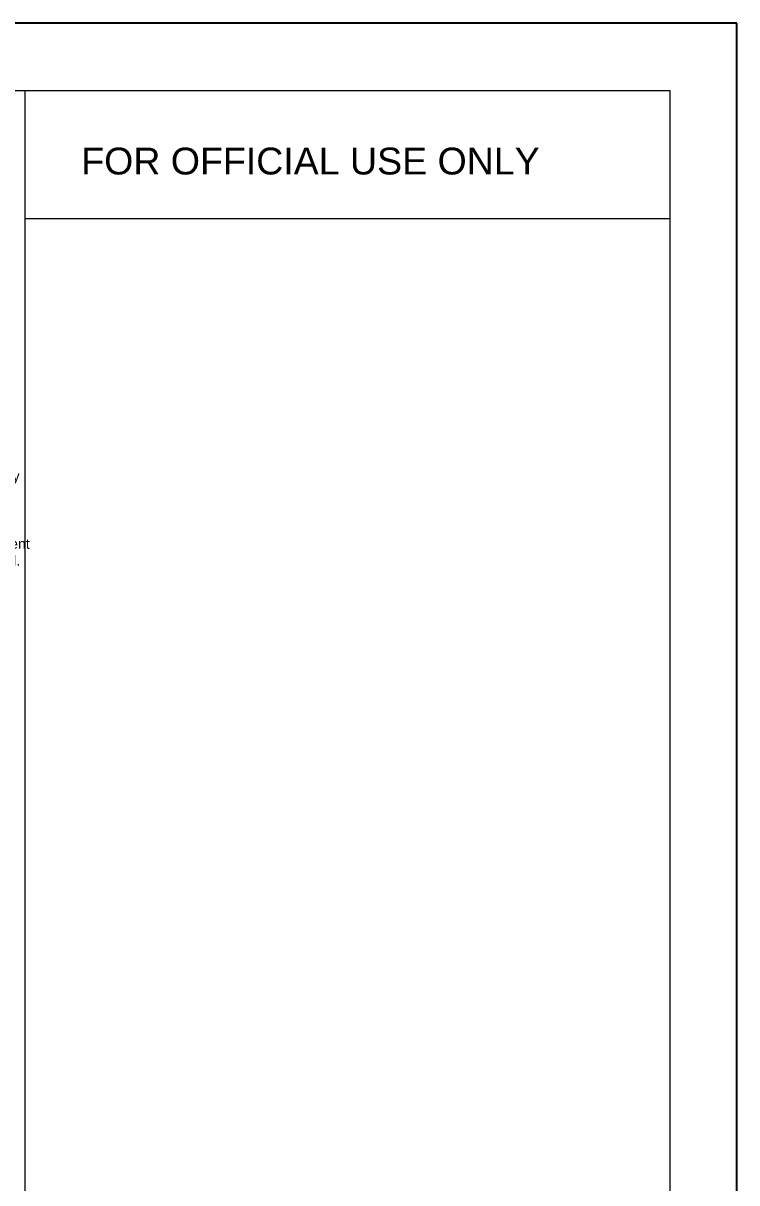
# Model space of a CAD drawing. Header units: inches. Extents: x -4597 to 93300, y -14139 to 5932.
# Drawn here: x 6063 to 6556, y -9676 to -8877 of the extents above; entities that cross this region are included whole.
import ezdxf

# ---------------------------------------------------------------- set-up
doc = ezdxf.new("R2010")
doc.units = ezdxf.units.IN
doc.header["$LTSCALE"] = 0.5
doc.header["$MEASUREMENT"] = 0
doc.layers.add('ELE1', color=3, linetype='Continuous', lineweight=9)
doc.layers.add('texts', color=152, linetype='Continuous', lineweight=35)
doc.styles.add('Labels', font='arial.ttf', dxfattribs={"height": 8})
doc.styles.get("Standard").update_dxf_attribs({"font": 'arial.ttf'})

# ---------------------------------------------------------------- blocks, each defined once
blk = doc.blocks.new('FGDF')
at = {"layer": 'texts', "color": 254, "ltscale": 0.1, "insert": (98512.47, -9815.91), "char_height": 7, "attachment_point": 4, "style": 'Labels'}
blk.add_mtext('\\A1;Note:\\P\\pi-9,l9,t9;- Lap splices shall be provided only \\P\\pi0,l0,tz;   in the middle half of the column.\\P\\pi-9,l9,t9;- Only 50% of the column re-bars \\P   shall be lapped at a section.\\P- At Lap splices, shear reinforcement\\P  shall be provided at close interval.', dxfattribs=at)

msp = doc.modelspace()

# ---------------------------------------------------------------- linework, layer by layer
at = {"layer": 'Defpoints'}
msp.add_lwpolyline([(6555.94, -8876.52), (3378.34, -8876.52), (3378.34, -11124.49), (6555.94, -11124.49)], close=True, dxfattribs=at)
at = {"layer": 'ELE1'}
for p, q in [((6064.97, -11078.17), (6064.97, -8922.84)), ((6509.62, -9011.39), (6064.97, -9011.39))]:
    msp.add_line(p, q, dxfattribs=at)
msp.add_lwpolyline([(3424.66, -8922.84), (6509.62, -8922.84), (6509.62, -11078.17), (3424.66, -11078.17)], close=True, dxfattribs=at)
msp.add_lwpolyline([(3424.66, -8922.84), (6509.62, -8922.84), (6509.62, -11078.17), (3424.66, -11078.17)], close=True, dxfattribs=at)

# ---------------------------------------------------------------- block references
at = {"color": 5, "lineweight": 35}
msp.add_blockref('FGDF', (-92603.66, 602.61), dxfattribs=at)

# ---------------------------------------------------------------- texts
at = {"layer": 'Defpoints'}
msp.add_text('FOR OFFICIAL USE ONLY', height=18.5271, dxfattribs=at).set_placement((6103.55, -8980.87))

doc.saveas('drawing.dxf')
